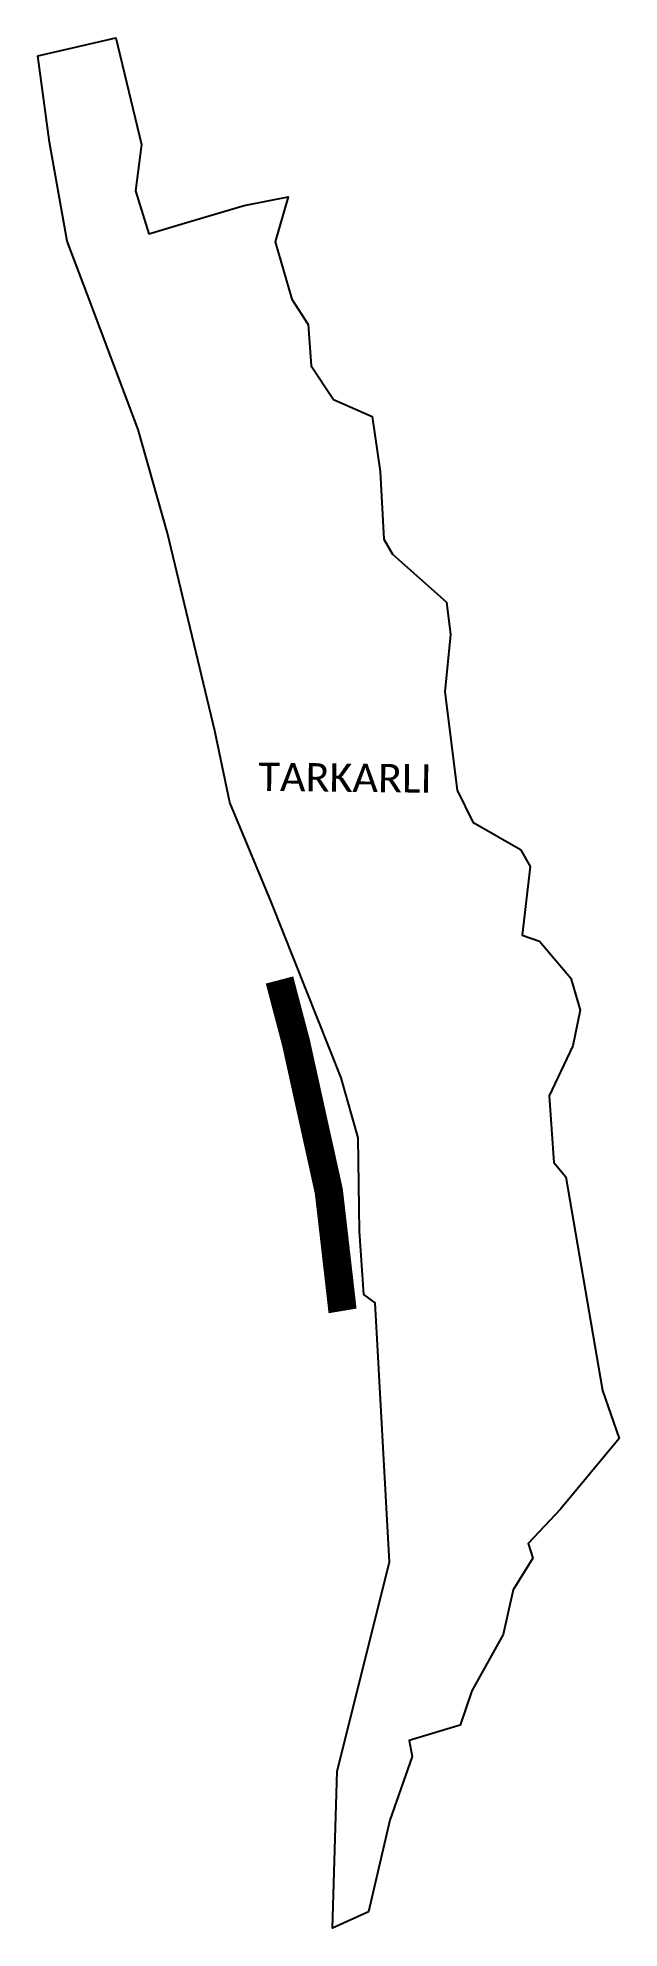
# Model space of a CAD drawing. Header units: metres. Extents: x 337950 to 338976, y 1769624 to 1772960.
import ezdxf

# ---------------------------------------------------------------- set-up
doc = ezdxf.new("R2010")
doc.units = ezdxf.units.M
for name, color, linetype in [('ARTIFICIALLY PROTECTED', 10, 'Continuous'), ('village', 3, 'Continuous'), ('VILLAGE NAME', 250, 'Continuous')]:
    doc.layers.add(name, color=color, linetype=linetype)

msp = doc.modelspace()

# ---------------------------------------------------------------- linework, layer by layer
at = {"color": 3}
for points in [[(337949.9, 1772927.9), (338087.4, 1772959.8), (338133.1, 1772771.8), (338122.5, 1772689.8), (338145.9, 1772614), (338204.9, 1772631.5)], [(338252.5, 1772645.6), (338314.1, 1772663.9), (338391.5, 1772678.9), (338369, 1772599.5), (338397.9, 1772498.8), (338426.8, 1772453.7), (338432, 1772380.7), (338471.5, 1772321.7), (338539.9, 1772291.6), (338553.9, 1772194.5), (338560.4, 1772075.3), (338576, 1772048.8), (338670.8, 1771963.7), (338678.1, 1771907), (338668.3, 1771805.6), (338690.1, 1771632.1), (338717.5, 1771575.9), (338801.4, 1771527.8), (338818.8, 1771497.7), (338804.9, 1771376.5), (338835.2, 1771366), (338890.7, 1771300.8), (338907.2, 1771243.8), (338894.2, 1771181.4), (338852.4, 1771092.8), (338860.3, 1770975.5), (338881.8, 1770950), (338946.1, 1770573), (338975.9, 1770488), (338872.3, 1770363.8), (338815, 1770303.1), (338823.2, 1770277.1), (338788.5, 1770221.3), (338771.3, 1770142.5), (338715.6, 1770043.2), (338695.3, 1769982.5), (338605.2, 1769955.4), (338610.7, 1769927.1), (338570.9, 1769814.8), (338533.5, 1769652.8), (338469.8, 1769624.2), (338478.3, 1769901.1), (338570.6, 1770270), (338545.2, 1770727.5), (338525.1, 1770742.1), (338517.8, 1770854.1), (338515.1, 1771019), (338485.4, 1771124.4), (338361.7, 1771435.4), (338288.9, 1771610.4), (338262.1, 1771737), (338178.9, 1772085.6), (338127, 1772268.9), (338037.3, 1772506.4), (338001.6, 1772600.9), (337970.6, 1772775.6), (337949.9, 1772927.9)]]:
    msp.add_lwpolyline(points, dxfattribs=at)
at = {"layer": 'ARTIFICIALLY PROTECTED', "const_width": 50, "flags": 128}
msp.add_lwpolyline([(338376.4, 1771297.3), (338388.2, 1771252.2), (338405.6, 1771186.2), (338429.7, 1771076.9), (338448.4, 1770992.5), (338463.4, 1770924.6), (338470.2, 1770865.8), (338483.6, 1770749.2), (338487.5, 1770714.6), (338487.7, 1770713.4)], dxfattribs=at)
at = {"layer": 'village'}
msp.add_lwpolyline([(338204.9, 1772631.5), (338252.5, 1772645.6)], dxfattribs=at)

# ---------------------------------------------------------------- texts
at = {"layer": 'VILLAGE NAME', "insert": (338212, 1771682.4), "char_height": 50, "attachment_point": 1, "rotation": 359.3742}
msp.add_mtext_dynamic_manual_height_columns('\\pxqc;{\\fCalibri|b0|i0|c0|p34;TARKARLI}', width=560.878, gutter_width=805.5, heights=[0], dxfattribs=at)

doc.saveas('drawing.dxf')
